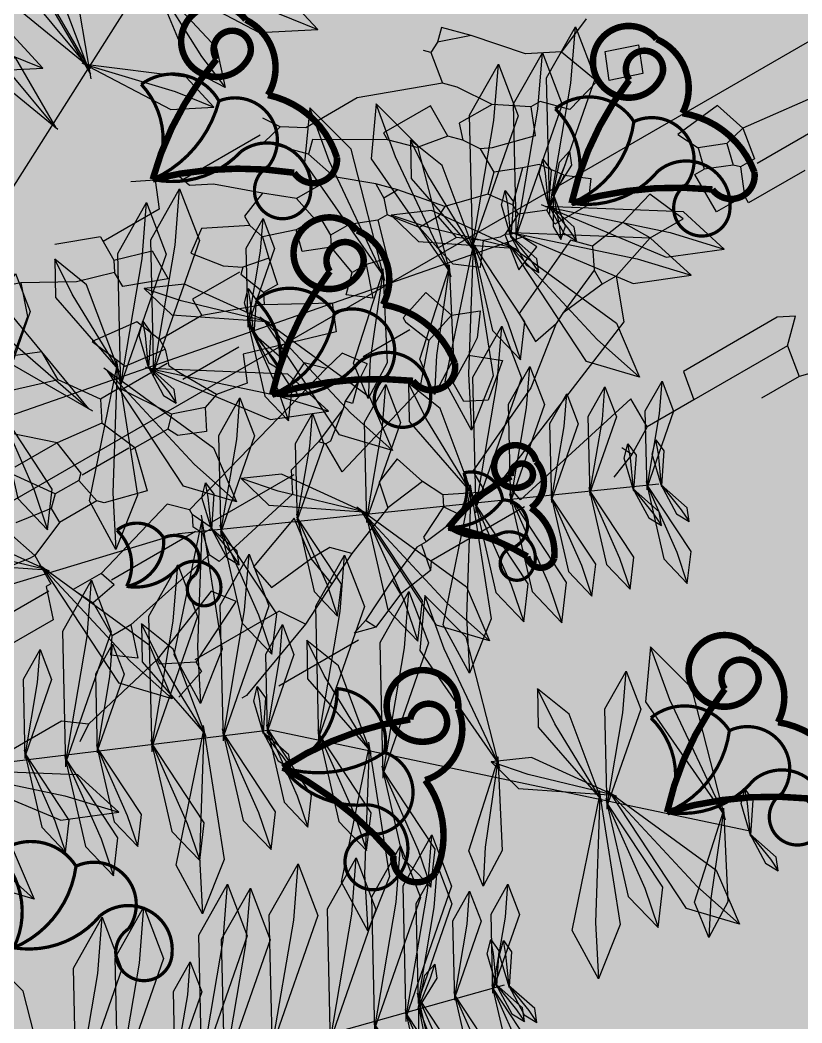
# Model space of a CAD drawing. Header units: metres. Extents: x 97 to 197, y 104 to 205.
# Drawn here: x 142.5192 to 142.5603, y 147.6439 to 147.6967 of the extents above; entities that cross this region are included whole.
import ezdxf

# ---------------------------------------------------------------- set-up
doc = ezdxf.new("R2010")
doc.units = ezdxf.units.M
doc.layers.get('0').update_dxf_attribs({"plot": 0})
for name, color, linetype in [('18-HATCH', 1, 'Continuous'), ('21-FAC_3º', 3, 'Continuous'), ('6-VEGETAÇÃO', 104, 'Continuous')]:
    doc.layers.add(name, color=color, linetype=linetype)

# ---------------------------------------------------------------- blocks, each defined once
blk = doc.blocks.new('arb-alz-72')
at = {"color": 94, "linetype": 'Continuous'}
for points in [[(-0.0406, 1.8191), (-0.0671, 1.5808)], [(0.0124, 1.7926), (-0.0208, 1.7661), (-0.0208, 1.5742)], [(0.0156, 1.6205), (0.0156, 1.5411), (0.0057, 1.5411)], [(-0.0671, 1.5808), (-0.1068, 1.5676), (-0.1001, 1.508), (-0.0737, 1.5212)], [(-0.0671, 1.5808), (-0.0605, 1.5543)], [(-0.0671, 1.5808), (-0.0274, 1.5742)], [(-0.0274, 1.5742), (-0.0274, 1.5543)], [(-0.0605, 1.5543), (-0.0737, 1.5212)], [(-0.0605, 1.5543), (-0.034, 1.5477)], [(-0.034, 1.5477), (-0.0473, 1.5146)], [(-0.0274, 1.5543), (-0.034, 1.5477)], [(-0.0274, 1.5543), (0.0057, 1.5411)], [(0.0057, 1.5411), (0.0057, 1.5014), (-0.0473, 1.5014), (-0.0473, 1.5146)], [(-0.2193, 1.5212), (-0.1862, 1.508), (-0.1995, 1.4683), (-0.2326, 1.4816), (-0.2193, 1.5212)], [(-0.0737, 1.5212), (-0.0473, 1.5146)], [(0.1911, 1.4948), (0.1646, 1.5212), (0.1546, 1.5014), (0.1546, 1.369), (0.1911, 1.3624)], [(0.2837, 1.5146), (0.2374, 1.5146), (0.2308, 1.4882)], [(0.1911, 1.4948), (0.2308, 1.4882)], [(0.1911, 1.4948), (0.1911, 1.3624)], [(0.2308, 1.4882), (0.2308, 1.4352)], [(-0.2789, 1.4816), (-0.259, 1.4352)], [(-0.0075, 1.4153), (-0.0075, 1.4617), (-0.0539, 1.4418), (-0.0406, 1.3955)], [(-0.259, 1.4352), (-0.2061, 1.4551), (-0.1929, 1.4087), (-0.2193, 1.3822), (-0.2193, 1.369)], [(-0.259, 1.4352), (-0.2789, 1.3955), (-0.3318, 1.3492)], [(-0.0075, 1.4153), (-0.0406, 1.3955)], [(-0.0075, 1.4153), (0.0124, 1.3558)], [(-0.1266, 1.3624), (-0.1068, 1.3888), (-0.0803, 1.369), (-0.0803, 1.3227), (-0.1001, 1.3227)], [(-0.0406, 1.3955), (-0.034, 1.3492)], [(-0.2193, 1.369), (-0.2458, 1.3293)], [(-0.2193, 1.369), (-0.1862, 1.3558), (-0.1995, 1.3028), (-0.2061, 1.2896)], [(-0.1266, 1.3624), (-0.1531, 1.3425), (-0.1597, 1.3227)], [(-0.1266, 1.3624), (-0.1001, 1.3227)], [(0.0124, 1.3558), (0.0653, 1.3359), (0.1579, 1.1109)], [(0.0124, 1.3558), (0.0124, 1.3359)], [(0.1911, 1.3624), (0.1911, 1.2962)], [(-0.3318, 1.3492), (-0.3583, 1.3227), (-0.3451, 1.3095)], [(-0.3318, 1.3492), (-0.3451, 1.3095)], [(-0.034, 1.3492), (-0.0539, 1.3293), (-0.0075, 1.23), (0.0322, 1.23), (0.0256, 1.2631)], [(-0.034, 1.3492), (-0.0075, 1.3359)], [(-0.2458, 1.3293), (-0.2855, 1.3028), (-0.2987, 1.2896)], [(-0.2458, 1.3293), (-0.2458, 1.283), (-0.2259, 1.2764)], [(-0.0075, 1.3359), (0.019, 1.2764)], [(-0.0075, 1.3359), (0.0124, 1.3359)], [(0.0124, 1.3359), (0.019, 1.2764)], [(-0.1597, 1.3227), (-0.173, 1.2896)], [(-0.1597, 1.3227), (-0.1266, 1.2896)], [(-0.1001, 1.3227), (-0.1134, 1.2896)], [(-0.3451, 1.3095), (-0.3385, 1.2962)], [(-0.2987, 1.2896), (-0.3351, 1.1903), (-0.3351, 1.1175), (-0.3517, 1.091)], [(-0.3385, 1.2962), (-0.3451, 1.2896)], [(-0.3385, 1.2962), (-0.2987, 1.2896)], [(-0.2061, 1.2896), (-0.2259, 1.2764)], [(-0.2061, 1.2896), (-0.173, 1.2896)], [(-0.173, 1.2896), (-0.1531, 1.2697)], [(-0.1266, 1.2896), (-0.1531, 1.2697)], [(-0.1266, 1.2896), (-0.1134, 1.2896)], [(-0.1134, 1.2896), (-0.1001, 1.2631)], [(-0.1001, 1.2631), (-0.0539, 1.2565), (-0.0671, 1.2896), (-0.0936, 1.2764), (-0.1001, 1.2631)], [(0.1911, 1.2962), (0.1513, 1.2962), (0.1911, 1.1175)], [(0.1911, 1.2962), (0.2109, 1.2631)], [(-0.2259, 1.2764), (-0.2392, 1.2631)], [(-0.1531, 1.2697), (-0.1664, 1.2168)], [(0.019, 1.2764), (0.0256, 1.2631)], [(-0.2392, 1.2631), (-0.2822, 1.2631), (-0.2822, 1.1969), (-0.2722, 1.1969)], [(-0.2392, 1.2631), (-0.2458, 1.2234), (-0.2722, 1.1969)], [(-0.1001, 1.2565), (-0.1068, 1.2366)], [(-0.1001, 1.2631), (-0.1001, 1.2565)], [(0.0256, 1.2631), (0.0785, 1.1969), (0.1315, 1.0844), (0.1579, 1.0844)], [(0.2109, 1.2631), (0.1977, 1.2565)], [(0.2109, 1.2631), (0.2242, 1.23)], [(-0.1068, 1.2366), (-0.1266, 1.2101)], [(-0.1068, 1.2366), (-0.0803, 1.2168), (-0.1001, 1.1903), (-0.1266, 1.1837)], [(-0.1664, 1.2168), (-0.2127, 1.1771)], [(-0.1664, 1.2168), (-0.1597, 1.2035)], [(-0.1266, 1.2101), (-0.1597, 1.2035)], [(-0.1266, 1.2101), (-0.1266, 1.1837)], [(-0.2722, 1.1969), (-0.3186, 1.1175), (-0.3053, 1.1043)], [(-0.1597, 1.2035), (-0.1597, 1.1771)], [(-0.1266, 1.1837), (-0.1597, 1.1771)], [(-0.0473, 1.1572), (-0.034, 1.1903), (-0.0075, 1.1705), (0.0057, 1.1506)], [(0.0057, 1.1506), (0.0322, 1.1837), (0.0653, 1.144), (0.0521, 1.1175), (0.0256, 1.1175)], [(-0.2127, 1.1771), (-0.2326, 1.1572)], [(-0.2127, 1.1771), (-0.2127, 1.1572)], [(-0.1597, 1.1771), (-0.1929, 1.1506)], [(-0.2326, 1.1572), (-0.2656, 1.1175)], [(-0.2326, 1.1572), (-0.2127, 1.1572)], [(-0.2127, 1.1572), (-0.1929, 1.1506)], [(-0.0473, 1.1572), (-0.0869, 1.144), (-0.0737, 1.1043), (-0.0671, 1.1043)], [(-0.0473, 1.1572), (-0.034, 1.1175)], [(-0.1929, 1.1506), (-0.1929, 1.1374)], [(0.0057, 1.1506), (0.0256, 1.1175)], [(-0.1929, 1.1374), (-0.2061, 1.1043)], [(-0.1929, 1.1374), (-0.1465, 1.1241), (-0.1531, 1.0976)], [(-0.2656, 1.1175), (-0.3053, 1.1043)], [(-0.2656, 1.1175), (-0.2656, 1.0645)], [(-0.034, 1.1175), (-0.0671, 1.1043)], [(-0.034, 1.1175), (0.0124, 1.0778)], [(0.0256, 1.1175), (0.0124, 1.0778)], [(0.1911, 1.1175), (0.1579, 1.1109)], [(0.1579, 1.1109), (0.1579, 1.0844)], [(0.2009, 1.1175), (0.2009, 0.9852), (0.2109, 0.9785)], [(-0.3053, 1.1043), (-0.3451, 1.0645)], [(-0.2061, 1.1043), (-0.2326, 1.0778)], [(-0.2061, 1.1043), (-0.2061, 1.0778)], [(-0.1531, 1.0976), (-0.1531, 1.0778)], [(-0.1531, 1.0976), (-0.1134, 1.0844), (-0.1333, 1.0579), (-0.1531, 1.0778)], [(-0.0571, 1.1043), (-0.0571, 1.0381)], [(-0.3517, 1.091), (-0.3716, 1.0778)], [(-0.3517, 1.091), (-0.3451, 1.0645)], [(0.1579, 1.0844), (0.1579, 1.0778)], [(-0.2326, 1.0712), (-0.2656, 1.0645)], [(-0.2326, 1.0778), (-0.2326, 1.0712)], [(-0.2326, 1.0778), (-0.2061, 1.0778)], [(-0.1929, 1.0712), (-0.2061, 1.0381), (-0.2326, 1.0447)], [(-0.2326, 1.0712), (-0.2326, 1.0645)], [(-0.2061, 1.0778), (-0.1929, 1.0712)], [(-0.1531, 1.0778), (-0.1929, 1.0712)], [(0.0124, 1.0778), (0.0521, 0.9454), (0.0124, 0.9454)], [(0.1579, 1.0778), (0.1381, 1.0381)], [(0.1579, 1.0778), (0.1579, 1.0712)], [(0.1579, 1.0712), (0.1712, 1.0447)], [(-0.355, 1.0645), (-0.355, 0.952)], [(-0.2656, 1.0645), (-0.2921, 1.0315)], [(-0.2326, 1.0645), (-0.2326, 1.0447)], [(-0.2326, 1.0447), (-0.2458, 1.005)], [(0.1712, 1.0447), (0.1513, 1.0315)], [(0.1712, 1.0447), (0.1778, 0.9918)], [(-0.173, 0.9653), (-0.1333, 1.0381), (-0.1001, 1.0248), (-0.1333, 0.9123)], [(-0.0473, 1.0381), (-0.0737, 1.0182), (-0.0671, 0.9918)], [(-0.0473, 1.0381), (-0.034, 1.0182)], [(0.1381, 1.0381), (0.1116, 1.0248)], [(0.1381, 1.0381), (0.1513, 1.0315)], [(-0.2921, 1.0315), (-0.3318, 0.9852), (-0.3451, 0.9587), (-0.3649, 0.952)], [(-0.2921, 1.0315), (-0.2789, 0.9984), (-0.2656, 0.9984)], [(0.1116, 1.0248), (0.0719, 1.0116), (0.0852, 0.9785), (0.1182, 0.9719)], [(0.1116, 1.0248), (0.1182, 0.9719)], [(0.1513, 1.0315), (0.1712, 0.9918), (0.1778, 0.9918)], [(-0.034, 1.0182), (-0.0208, 0.9918)], [(-0.034, 1.0182), (-0.0141, 0.9984), (-0.0208, 0.9918)], [(-0.2656, 0.9984), (-0.2921, 0.9454), (-0.2722, 0.9189), (-0.2392, 0.9454), (-0.2259, 0.9653)], [(-0.2458, 1.005), (-0.2656, 0.9984)], [(-0.2458, 1.005), (-0.2193, 0.9984)], [(-0.2193, 0.9984), (-0.2259, 0.9653)], [(-0.2193, 0.9984), (-0.1862, 0.9918), (-0.1862, 0.9719)], [(-0.0671, 0.9918), (-0.0869, 0.9719), (-0.0737, 0.9454), (-0.0539, 0.9454)], [(-0.0671, 0.9918), (-0.0539, 0.9454)], [(-0.0208, 0.9918), (-0.0141, 0.9852)], [(-0.0141, 0.9852), (0.0057, 0.9388)], [(-0.0141, 0.9852), (0.0124, 0.952), (0.0124, 0.9454)], [(0.1778, 0.9918), (0.1778, 0.9852)], [(0.1778, 0.9852), (0.2109, 0.9785)], [(0.1778, 0.9852), (0.1778, 0.9785)], [(-0.1862, 0.9719), (-0.2193, 0.9587)], [(-0.1862, 0.9719), (-0.173, 0.9653)], [(0.1182, 0.9719), (0.1447, 0.9057)], [(0.1778, 0.9785), (0.1977, 0.9322)], [(0.2109, 0.9785), (0.2175, 0.9322)], [(-0.2259, 0.9653), (-0.2193, 0.9587)], [(-0.2226, 0.9587), (-0.2226, 0.8924), (-0.1995, 0.8924)], [(-0.173, 0.9653), (-0.1995, 0.8924)], [(-0.3649, 0.952), (-0.3716, 0.9256)], [(-0.0539, 0.9454), (-0.0009, 0.7601)], [(0.0124, 0.9454), (0.0057, 0.9388)], [(0.0057, 0.9388), (0.019, 0.8924)], [(-0.3716, 0.9256), (-0.3848, 0.8991)], [(-0.3716, 0.9256), (-0.3385, 0.9123), (-0.3385, 0.8329)], [(0.1977, 0.9322), (0.2242, 0.8792)], [(0.1977, 0.9322), (0.2175, 0.9322)], [(0.2175, 0.9322), (0.2374, 0.8858)], [(-0.1432, 0.9123), (-0.1432, 0.8329)], [(-0.1333, 0.9123), (-0.1001, 0.8991), (-0.1068, 0.8594)], [(0.1447, 0.9057), (0.1248, 0.8858), (0.1248, 0.8594)], [(0.1447, 0.9057), (0.1646, 0.866)], [(-0.1995, 0.8924), (-0.1995, 0.8329)], [(0.019, 0.8924), (0.0454, 0.8792), (0.0719, 0.7601), (0.0587, 0.7535)], [(0.0256, 0.8924), (0.0256, 0.7733)], [(0.2374, 0.8858), (0.2242, 0.8792)], [(0.2374, 0.8858), (0.2308, 0.8594)], [(-0.312, 0.8329), (-0.2987, 0.8792), (-0.259, 0.8792), (-0.2789, 0.8263), (-0.2987, 0.8263)], [(0.2242, 0.8792), (0.2308, 0.8594)], [(0.1248, 0.8594), (0.0719, 0.866), (0.0984, 0.7932), (0.1315, 0.7998), (0.1248, 0.8594)], [(0.1646, 0.866), (0.1248, 0.8594)], [(0.1646, 0.866), (0.1911, 0.8131)], [(-0.1068, 0.8594), (-0.1531, 0.8329)], [(-0.1068, 0.8594), (-0.1001, 0.8395)], [(0.2407, 0.8594), (0.2407, 0.7468)], [(-0.1001, 0.8395), (-0.1134, 0.7998)], [(-0.1001, 0.8395), (-0.0737, 0.8263), (-0.0869, 0.7932), (-0.1001, 0.7866)], [(-0.3451, 0.8329), (-0.3649, 0.78)], [(-0.3451, 0.8329), (-0.312, 0.8329)], [(-0.2987, 0.8263), (-0.312, 0.78), (-0.3451, 0.7204)], [(-0.312, 0.8329), (-0.2987, 0.8263)], [(-0.1995, 0.8329), (-0.2326, 0.8197), (-0.2392, 0.7601), (-0.1929, 0.78), (-0.1862, 0.8329)], [(-0.1995, 0.8329), (-0.1929, 0.8329)], [(-0.1929, 0.8329), (-0.1862, 0.8329)], [(-0.1862, 0.8329), (-0.1664, 0.8263)], [(-0.1697, 0.8263), (-0.1697, 0.7601)], [(-0.1531, 0.8329), (-0.1664, 0.8263)], [(0.1911, 0.8131), (0.1613, 0.7932), (0.1613, 0.6741)], [(0.1911, 0.8131), (0.2308, 0.7071), (0.2308, 0.7005)], [(-0.1134, 0.7998), (-0.173, 0.7601)], [(-0.1134, 0.7998), (-0.1001, 0.7866)], [(-0.1001, 0.7866), (-0.1001, 0.7402)], [(0.0322, 0.7733), (0.0057, 0.7601)], [(0.0322, 0.7733), (0.0322, 0.7601)], [(-0.173, 0.7601), (-0.173, 0.7336)], [(-0.0009, 0.7601), (-0.0208, 0.7402), (0.0124, 0.6277)], [(-0.0009, 0.7601), (0.0057, 0.7601)], [(0.0057, 0.7601), (0.019, 0.7535)], [(0.0322, 0.7601), (0.019, 0.7535)], [(0.0256, 0.7535), (0.0256, 0.6344)], [(0.0322, 0.7601), (0.0587, 0.7535)], [(0.0587, 0.7535), (0.0852, 0.6277)], [(0.1646, 0.6741), (0.1248, 0.7535), (0.0984, 0.7336), (0.1381, 0.6344)], [(-0.1001, 0.7402), (-0.1465, 0.7204)], [(-0.1001, 0.7402), (-0.1001, 0.7336)], [(-0.1001, 0.7402), (-0.0473, 0.727), (-0.0605, 0.6741), (-0.0671, 0.6675)], [(-0.173, 0.7336), (-0.2193, 0.7005)], [(-0.173, 0.7336), (-0.1465, 0.7204)], [(-0.1035, 0.7336), (-0.1035, 0.6675)], [(-0.3451, 0.7204), (-0.3716, 0.641), (-0.3583, 0.6211)], [(-0.3451, 0.7204), (-0.3053, 0.7071), (-0.2722, 0.6675)], [(-0.1465, 0.7204), (-0.1531, 0.6608)], [(-0.2193, 0.7005), (-0.259, 0.7005), (-0.2722, 0.6675)], [(-0.2193, 0.7005), (-0.2458, 0.6145)], [(-0.1068, 0.6675), (-0.1531, 0.6608)], [(-0.1068, 0.6675), (-0.1001, 0.6608)], [(-0.0671, 0.6675), (-0.1001, 0.6608)], [(-0.0671, 0.6675), (-0.0671, 0.6145)], [(0.1646, 0.6741), (0.1447, 0.6344), (0.1381, 0.6344)], [(0.1646, 0.6741), (0.1712, 0.6741)], [(0.1712, 0.6741), (0.1778, 0.6741)], [(0.1778, 0.6741), (0.1911, 0.6344)], [(-0.1531, 0.6608), (-0.2061, 0.6012)], [(-0.1531, 0.6608), (-0.1531, 0.6542)], [(-0.1531, 0.6542), (-0.1531, 0.6012)], [(-0.1001, 0.6608), (-0.1001, 0.6277)], [(-0.1001, 0.6277), (-0.1465, 0.5946)], [(-0.1001, 0.6277), (-0.0869, 0.6145)], [(0.0322, 0.6344), (0.0124, 0.6277)], [(0.0124, 0.6277), (0.0124, 0.588), (0.0388, 0.6012)], [(0.0322, 0.6344), (0.0388, 0.6012)], [(0.0852, 0.6277), (0.1248, 0.6145), (0.105, 0.588), (0.0852, 0.6012)], [(0.0852, 0.6277), (0.0852, 0.6012)], [(0.1381, 0.6344), (0.1646, 0.5218)], [(-0.0869, 0.6145), (-0.0936, 0.5681)], [(-0.0869, 0.6145), (-0.0671, 0.6145)], [(-0.0671, 0.6145), (-0.0473, 0.5681)], [(0.0388, 0.6012), (0.0852, 0.6012)], [(-0.0473, 0.5681), (-0.0869, 0.5549)], [(-0.0473, 0.5681), (-0.0075, 0.5681), (-0.0075, 0.5615)], [(-0.0473, 0.5681), (-0.0473, 0.5615)], [(-0.0473, 0.5615), (-0.0539, 0.5152)], [(-0.0075, 0.5615), (0.0322, 0.5483), (0.0322, 0.4623)], [(-0.0009, 0.5615), (-0.0009, 0.4556)], [(0.1646, 0.5218), (0.1447, 0.4954), (0.1447, 0.4027), (0.1315, 0.396)], [(0.1646, 0.5218), (0.1778, 0.502)]]:
    blk.add_lwpolyline(points, dxfattribs=at)
blk = doc.blocks.new('*U106')
at = {"color": 2, "xscale": 0.04295693752754914, "yscale": 0.04295693752754914, "zscale": 0.04295693752754914, "rotation": 270}
blk.add_blockref('arb-alz-72', (-0.120933, 0.001099), dxfattribs=at)
blk = doc.blocks.new('*U107')
at = {"layer": '6-VEGETAÇÃO', "color": 0, "linetype": 'ByBlock', "lineweight": -2, "transparency": 16777216}
blk.add_blockref('*U106', (2.75, 0), dxfattribs=at)
blk = doc.blocks.new('RUELIA ELEV')
h = blk.add_hatch(color=161)
h.paths.add_polyline_path([(0.0121, 2.335, 0.133271), (-0.0209, 2.3245, 0.062871), (0.0337, 2.2451, -0.098502), (0.0612, 2.2172, -0.046302), (0.0874, 2.2957, 0.076565), (0.0804, 2.3302, -0.222628), (0.0927, 2.3749, 0.562713)])
h.paths.add_polyline_path([(0.1133, 2.3459, -0.048544), (0.1123, 2.3526, 0.143835), (0.0927, 2.3749, 0.222628), (0.0804, 2.3302, -0.076565), (0.0874, 2.2957, -0.031551)])
h.paths.add_polyline_path([(0.1339, 2.3773, 0.221385), (0.1549, 2.3901, 0.323693), (0.0927, 2.3749, -0.143835), (0.1123, 2.3526, 0.048544), (0.1133, 2.3459, -0.020944)])
h.paths.add_polyline_path([(0.1653, 2.3844, 0.054431), (0.1549, 2.3901, -0.221385), (0.1339, 2.3773, 0.020944), (0.1133, 2.3459, 1.491887)])
h.paths.add_polyline_path([(-0.0504, 2.2584, -0.222674), (0.0337, 2.2451, -0.062871), (-0.0209, 2.3245, 0.298301)])
h = blk.add_hatch(color=161)
h.paths.add_polyline_path([(0.7269, 2.0594, 0.133271), (0.6939, 2.049, 0.062871), (0.7485, 1.9695, -0.098502), (0.776, 1.9416, -0.046302), (0.8022, 2.0202, 0.076565), (0.7952, 2.0547, -0.222628), (0.8075, 2.0994, 0.562713)])
h.paths.add_polyline_path([(0.8281, 2.0704, -0.048544), (0.8271, 2.0771, 0.143835), (0.8075, 2.0994, 0.222628), (0.7952, 2.0547, -0.076565), (0.8022, 2.0202, -0.031551)])
h.paths.add_polyline_path([(0.8487, 2.1017, 0.221385), (0.8697, 2.1145, 0.323693), (0.8075, 2.0994, -0.143835), (0.8271, 2.0771, 0.048544), (0.8281, 2.0704, -0.020944)])
h.paths.add_polyline_path([(0.8801, 2.1089, 0.054431), (0.8697, 2.1145, -0.221385), (0.8487, 2.1017, 0.020944), (0.8281, 2.0704, 1.491887)])
h.paths.add_polyline_path([(0.6644, 1.9828, -0.222674), (0.7485, 1.9695, -0.062871), (0.6939, 2.049, 0.298301)])
h = blk.add_hatch(color=161)
h.paths.add_polyline_path([(-0.4862, 1.5625, 0.298301), (-0.4734, 1.5214, -0.222674), (-0.4306, 1.5485, -0.062871)])
h.paths.add_polyline_path([(-0.4755, 1.5802, 0.133271), (-0.4862, 1.5625, 0.062871), (-0.4306, 1.5485, -0.098502), (-0.4074, 1.5468, -0.009302), (-0.4119, 1.5556, 0.332787)])
h.paths.add_polyline_path([(-0.4552, 1.6296, 0.562713), (-0.4755, 1.5802, -0.332787), (-0.4119, 1.5556, -0.036984), (-0.4265, 1.5922, 0.076565), (-0.4431, 1.6049, -0.222628)])
h.paths.add_polyline_path([(-0.4377, 1.6274, 0.143835), (-0.4552, 1.6296, 0.222628), (-0.4431, 1.6049, -0.076565), (-0.4265, 1.5922, -0.031551), (-0.4346, 1.6248, -0.048544)])
h.paths.add_polyline_path([(-0.4265, 1.6624, 0.054431), (-0.4334, 1.6608, -0.221385), (-0.4377, 1.6468, 0.020944), (-0.4346, 1.6248, 1.491887)])
h.paths.add_polyline_path([(-0.3012, 1.8926, 0.298301), (-0.334, 1.8281, -0.222674), (-0.2506, 1.8105, -0.062871)])
h.paths.add_polyline_path([(-0.2678, 1.9014, -0.227428), (-0.2246, 1.7813, -0.046302), (-0.1945, 1.8585, 0.076565), (-0.1997, 1.8933, -0.222628), (-0.1853, 1.9373, 0.562713)])
h.paths.add_polyline_path([(-0.1853, 1.9373, 0.222628), (-0.1997, 1.8933, -0.076565), (-0.1945, 1.8585, -0.031551), (-0.1662, 1.9073, -0.048544), (-0.1668, 1.914, 0.143835)])
h.paths.add_polyline_path([(-0.1056, 1.9372, 0.064171), (-0.1123, 1.9431, 0.054431), (-0.1224, 1.9493, -0.221385), (-0.144, 1.9376, 0.020944), (-0.1662, 1.9073, 0.442489), (-0.1218, 1.8807), (-0.1015, 1.9316, 0.049782)])
h.paths.add_polyline_path([(-0.6215, 1.9728, 0.298301), (-0.6278, 1.9302, -0.222674), (-0.5775, 1.936, -0.062871)])
h.paths.add_polyline_path([(-0.6042, 1.984, 0.133271), (-0.6215, 1.9728, 0.062871), (-0.5775, 1.936, -0.098502), (-0.5573, 1.9244, 0.249247)])
h.paths.add_polyline_path([(-0.5644, 2.0198, 0.562713), (-0.6042, 1.984, -0.249247), (-0.5573, 1.9244, -0.046302), (-0.5548, 1.9736, 0.076565), (-0.5643, 1.9922, -0.222628)])
h.paths.add_polyline_path([(-0.5644, 2.0198, 0.222628), (-0.5643, 1.9922, -0.076565), (-0.5548, 1.9736, -0.031551), (-0.548, 2.0065, -0.048544), (-0.5497, 2.0101, 0.143835)])
h.paths.add_polyline_path([(-0.5244, 2.0368, 0.054431), (-0.5312, 2.0384, -0.221385), (-0.5412, 2.0277, 0.020944), (-0.548, 2.0065, 1.491887)])
h.paths.add_polyline_path([(-0.2678, 1.9014, 0.133271), (-0.3012, 1.8926, 0.062871), (-0.2506, 1.8105, -0.098502), (-0.2246, 1.7813, 0.227428)])
h.paths.add_polyline_path([(-0.1015, 1.9316), (-0.1218, 1.8807, 0.482899)])
h = blk.add_hatch(color=165)
h.paths.add_polyline_path([(-0.4334, 1.6608, 0.323693), (-0.4552, 1.6296, -0.143835), (-0.4377, 1.6274, 0.048544), (-0.4346, 1.6248, -0.020944), (-0.4377, 1.6468, 0.221385)])
h.paths.add_polyline_path([(-0.5644, 2.0198, -0.143835), (-0.5497, 2.0101, 0.048544), (-0.548, 2.0065, -0.020944), (-0.5412, 2.0277, 0.221385), (-0.5312, 2.0384, 0.323693)])
h.paths.add_polyline_path([(-0.1853, 1.9373, -0.143835), (-0.1668, 1.914, 0.048544), (-0.1662, 1.9073, -0.020944), (-0.144, 1.9376, 0.221385), (-0.1224, 1.9493, 0.323693)])
h = blk.add_hatch(color=161)
h.paths.add_polyline_path([(0.1483, 1.5642, 0.298301), (0.1308, 1.5249, -0.222674), (0.1808, 1.517, -0.062871)])
h.paths.add_polyline_path([(0.1679, 1.5704, 0.133271), (0.1483, 1.5642, 0.062871), (0.1808, 1.517, -0.098502), (0.1972, 1.5004, -0.009302), (0.1996, 1.51, 0.332787)])
h.paths.add_polyline_path([(0.2159, 1.5942, 0.562713), (0.1679, 1.5704, -0.332787), (0.1996, 1.51, -0.036984), (0.2127, 1.5471, 0.076565), (0.2086, 1.5676, -0.222628)])
h.paths.add_polyline_path([(0.2275, 1.5809, 0.143835), (0.2159, 1.5942, 0.222628), (0.2086, 1.5676, -0.076565), (0.2127, 1.5471, -0.031551), (0.2281, 1.577, -0.048544)])
h.paths.add_polyline_path([(0.259, 1.5999, 0.054431), (0.2528, 1.6032, -0.221385), (0.2403, 1.5956, 0.020944), (0.2281, 1.577, 1.491887)])
h.paths.add_polyline_path([(0.5051, 1.6902, 0.298301), (0.4379, 1.6633, -0.222674), (0.4889, 1.5952, -0.062871)])
h.paths.add_polyline_path([(0.536, 1.6748, -0.227428), (0.4892, 1.556, -0.046302), (0.5627, 1.5942, 0.076565), (0.5818, 1.6238, -0.222628), (0.6217, 1.6473, 0.562713)])
h.paths.add_polyline_path([(0.6217, 1.6473, 0.222628), (0.5818, 1.6238, -0.076565), (0.5627, 1.5942, -0.031551), (0.6162, 1.6121, -0.048544), (0.6202, 1.6176, 0.143835)])
h.paths.add_polyline_path([(0.6815, 1.5946, 0.064171), (0.6804, 1.6035, 0.054431), (0.6768, 1.6148, -0.221385), (0.6529, 1.6203, 0.020944), (0.6162, 1.6121, 0.442489), (0.632, 1.5628), (0.6808, 1.5877, 0.049782)])
h.paths.add_polyline_path([(0.3173, 1.9617, 0.298301), (0.2845, 1.9339, -0.222674), (0.3261, 1.9051, -0.062871)])
h.paths.add_polyline_path([(0.3377, 1.9588, 0.133271), (0.3173, 1.9617, 0.062871), (0.3261, 1.9051, -0.098502), (0.3337, 1.8831, 0.249247)])
h.paths.add_polyline_path([(0.3912, 1.9595, 0.562713), (0.3377, 1.9588, -0.249247), (0.3337, 1.8831, -0.046302), (0.3679, 1.9184, 0.076565), (0.3731, 1.9387, -0.222628)])
h.paths.add_polyline_path([(0.3912, 1.9595, 0.222628), (0.3731, 1.9387, -0.076565), (0.3679, 1.9184, -0.031551), (0.3947, 1.9386, -0.048544), (0.3959, 1.9425, 0.143835)])
h.paths.add_polyline_path([(0.4325, 1.9458, 0.054431), (0.4284, 1.9515, -0.221385), (0.4139, 1.9501, 0.020944), (0.3947, 1.9386, 1.491887)])
h.paths.add_polyline_path([(0.536, 1.6748, 0.133271), (0.5051, 1.6902, 0.062871), (0.4889, 1.5952, -0.098502), (0.4892, 1.556, 0.227428)])
h.paths.add_polyline_path([(0.6808, 1.5877), (0.632, 1.5628, 0.482899)])
h = blk.add_hatch(color=165)
h.paths.add_polyline_path([(0.2528, 1.6032, 0.323693), (0.2159, 1.5942, -0.143835), (0.2275, 1.5809, 0.048544), (0.2281, 1.577, -0.020944), (0.2403, 1.5956, 0.221385)])
h.paths.add_polyline_path([(0.3912, 1.9595, -0.143835), (0.3959, 1.9425, 0.048544), (0.3947, 1.9386, -0.020944), (0.4139, 1.9501, 0.221385), (0.4284, 1.9515, 0.323693)])
h.paths.add_polyline_path([(0.6217, 1.6473, -0.143835), (0.6202, 1.6176, 0.048544), (0.6162, 1.6121, -0.020944), (0.6529, 1.6203, 0.221385), (0.6768, 1.6148, 0.323693)])
h = blk.add_hatch(color=161)
h.paths.add_polyline_path([(0.032, 1.8939, 0.133271), (-0.001, 1.8834, 0.062871), (0.0537, 1.804, -0.098502), (0.0812, 1.7761, -0.046302), (0.1073, 1.8547, 0.076565), (0.1004, 1.8892, -0.222628), (0.1126, 1.9339, 0.562713)])
h.paths.add_polyline_path([(0.1332, 1.9049, -0.048544), (0.1322, 1.9116, 0.143835), (0.1126, 1.9339, 0.222628), (0.1004, 1.8892, -0.076565), (0.1073, 1.8547, -0.031551)])
h.paths.add_polyline_path([(0.1538, 1.9362, 0.221385), (0.1748, 1.949, 0.323693), (0.1126, 1.9339, -0.143835), (0.1322, 1.9116, 0.048544), (0.1332, 1.9049, -0.020944)])
h.paths.add_polyline_path([(0.1852, 1.9434, 0.054431), (0.1748, 1.949, -0.221385), (0.1538, 1.9362, 0.020944), (0.1332, 1.9049, 1.491887)])
h.paths.add_polyline_path([(-0.0305, 1.8173, -0.222674), (0.0537, 1.804, -0.062871), (-0.001, 1.8834, 0.298301)])
h = blk.add_hatch(color=161)
h.paths.add_polyline_path([(0.4669, 1.2721, 0.133271), (0.4339, 1.2616, 0.062871), (0.4885, 1.1822, -0.098502), (0.516, 1.1543, -0.046302), (0.5422, 1.2328, 0.076565), (0.5352, 1.2673, -0.222628), (0.5475, 1.312, 0.562713)])
h.paths.add_polyline_path([(0.5681, 1.283, -0.048544), (0.567, 1.2897, 0.143835), (0.5475, 1.312, 0.222628), (0.5352, 1.2673, -0.076565), (0.5422, 1.2328, -0.031551)])
h.paths.add_polyline_path([(0.5887, 1.3144, 0.221385), (0.6097, 1.3272, 0.323693), (0.5475, 1.312, -0.143835), (0.567, 1.2897, 0.048544), (0.5681, 1.283, -0.020944)])
h.paths.add_polyline_path([(0.6201, 1.3215, 0.054431), (0.6097, 1.3272, -0.221385), (0.5887, 1.3144, 0.020944), (0.5681, 1.283, 1.491887)])
h.paths.add_polyline_path([(0.4044, 1.1955, -0.222674), (0.4885, 1.1822, -0.062871), (0.4339, 1.2616, 0.298301)])
at = {"color": 173, "const_width": 0.00809}
for points in [[(0.0612, 2.2172, -0.099073), (0.1339, 2.3773, 0.782116), (0.1413, 2.4333, 0.26941), (0.0332, 2.3925, -0.191901), (0.0332, 2.3925, 0.43887), (-0.0626, 2.4107, 3.632082), (-0.0201, 2.394, 1.641178), (-0.0354, 2.3559, 0.111161)], [(0.776, 1.9416, -0.099073), (0.8487, 2.1017, 0.782116), (0.8561, 2.1577, 0.26941), (0.748, 2.1169, -0.191901), (0.748, 2.1169, 0.43887), (0.6522, 2.1351, 3.632082), (0.6947, 2.1185, 1.641178), (0.6794, 2.0804, 0.111161)], [(0.3337, 1.8831, -0.099073), (0.4139, 1.9501, 0.782116), (0.4323, 1.9782, 0.26941), (0.3639, 1.9842, -0.191901), (0.3639, 1.9842, 0.43887), (0.3172, 2.0187, 3.632082), (0.3357, 1.9988, 1.641178), (0.3177, 1.9823, 0.111161)], [(-0.2246, 1.7813, -0.099073), (-0.144, 1.9376, 0.782116), (-0.1338, 1.9932, 0.26941), (-0.2438, 1.9578, -0.191901), (-0.2438, 1.9578, 0.43887), (-0.3386, 1.9807, 3.632082), (-0.297, 1.962, 1.641178), (-0.3141, 1.9247, 0.111161)], [(0.0812, 1.7761, -0.099073), (0.1538, 1.9362, 0.782116), (0.1612, 1.9922, 0.26941), (0.0532, 1.9514, -0.191901), (0.0532, 1.9514, 0.43887), (-0.0427, 1.9696, 3.632082), (-0.0002, 1.953, 1.641178), (-0.0155, 1.9149, 0.111161)], [(0.4892, 1.556, -0.099073), (0.6529, 1.6203, 0.782116), (0.6972, 1.6553, 0.26941), (0.5913, 1.7013, -0.191901), (0.5913, 1.7013, 0.43887), (0.5351, 1.7811, 3.632082), (0.554, 1.7396, 1.641178), (0.5166, 1.7229, 0.111161)]]:
    blk.add_lwpolyline(points, format="xyb", close=True, dxfattribs=at)
at = {"color": 193, "const_width": 0.00404}
for points in [[(0.0612, 2.2172, 0.265527), (0.0804, 2.3302, -0.664471), (0.1653, 2.3844, -1.660702), (0.1123, 2.3526, 0.76877), (0.0121, 2.335, 0.44944), (-0.0504, 2.2584, -0.328379)], [(0.776, 1.9416, 0.265527), (0.7952, 2.0547, -0.664471), (0.8801, 2.1089, -1.660702), (0.8271, 2.0771, 0.76877), (0.7269, 2.0594, 0.44944), (0.6644, 1.9828, -0.328379)], [(0.3337, 1.8831, 0.265527), (0.3731, 1.9387, -0.664471), (0.4325, 1.9458, -1.660702), (0.3959, 1.9425, 0.76877), (0.3377, 1.9588, 0.44944), (0.2845, 1.9339, -0.328379)], [(-0.2246, 1.7813, 0.265527), (-0.1997, 1.8933, -0.664471), (-0.1123, 1.9431, -1.660702), (-0.1668, 1.914, 0.76877), (-0.2678, 1.9014, 0.44944), (-0.334, 1.8281, -0.328379)], [(0.0812, 1.7761, 0.265527), (0.1004, 1.8892, -0.664471), (0.1852, 1.9434, -1.660702), (0.1322, 1.9116, 0.76877), (0.032, 1.8939, 0.44944), (-0.0305, 1.8173, -0.328379)], [(0.4892, 1.556, 0.265527), (0.5818, 1.6238, -0.664471), (0.6804, 1.6035, -1.660702), (0.6202, 1.6176, 0.76877), (0.536, 1.6748, 0.44944), (0.4379, 1.6633, -0.328379)], [(0.1972, 1.5004, 0.265527), (0.2086, 1.5676, -0.664471), (0.259, 1.5999, -1.660702), (0.2275, 1.5809, 0.76877), (0.1679, 1.5704, 0.44944), (0.1308, 1.5249, -0.328379)], [(0.516, 1.1543, 0.265527), (0.5352, 1.2673, -0.664471), (0.6201, 1.3215, -1.660702), (0.567, 1.2897, 0.76877), (0.4669, 1.2721, 0.44944), (0.4044, 1.1955, -0.328379)]]:
    blk.add_lwpolyline(points, format="xyb", close=True, dxfattribs=at)
at = {"color": 76}
for points in [[(0.0438, 2.1836), (0.1781, 2.2856), (0.2055, 2.353), (0.1401, 2.3322), (0.0484, 2.1871), (0.1541, 2.3051), (0.2055, 2.353)], [(0.0586, 2.1874), (-0.0893, 2.2683), (-0.1264, 2.331), (-0.0586, 2.3201), (0.0535, 2.1902)], [(0.0535, 2.1902), (-0.0685, 2.2912), (-0.1264, 2.331)], [(0.0515, 2.1317), (0.1859, 2.2337), (0.2132, 2.3012), (0.1478, 2.2804), (0.0562, 2.1352), (0.1619, 2.2533), (0.2132, 2.3012)], [(0.0664, 2.1355), (-0.0816, 2.2165), (-0.1186, 2.2792), (-0.0509, 2.2683), (0.0612, 2.1383)], [(0.0612, 2.1383), (-0.0608, 2.2394), (-0.1186, 2.2792)], [(0.0416, 2.2015), (0.0096, 2.2297), (0.004, 2.2472), (0.0201, 2.2408), (0.0405, 2.2025)], [(0.0405, 2.2025), (0.016, 2.2342), (0.004, 2.2472)], [(0.0512, 2.0813), (-0.0968, 2.1623), (-0.1338, 2.2249), (-0.0661, 2.214), (0.0461, 2.0841)], [(0.0461, 2.0841), (-0.076, 2.1851), (-0.1338, 2.2249)], [(0.0505, 2.1909), (0.009, 2.2009), (-0.0042, 2.2137), (0.013, 2.2156), (0.049, 2.1913)], [(0.049, 2.1913), (0.0125, 2.2079), (-0.0042, 2.2137)], [(0.038, 2.2041), (0.075, 2.1829), (0.0935, 2.1832), (0.0821, 2.1964), (0.0393, 2.2033), (0.0772, 2.1904), (0.0935, 2.1832)], [(0.0461, 2.1915), (0.0887, 2.1901), (0.1048, 2.199), (0.0887, 2.2053), (0.0475, 2.1915), (0.0871, 2.1978), (0.1048, 2.199)], [(0.4166, 2.1204), (0.3304, 2.1676), (0.3088, 2.2041), (0.3483, 2.1978), (0.4137, 2.122)], [(0.4137, 2.122), (0.3425, 2.1809), (0.3088, 2.2041)], [(0.0641, 2.1225), (0.2183, 2.1908), (0.2906, 2.1821), (0.2408, 2.1349), (0.0694, 2.1248)], [(0.0694, 2.1248), (0.2238, 2.1603), (0.2906, 2.1821)], [(0.4227, 2.138), (0.3812, 2.148), (0.368, 2.1608), (0.3853, 2.1627), (0.4213, 2.1384)], [(0.4213, 2.1384), (0.3848, 2.155), (0.368, 2.1608)], [(-0.0022, -0.0067), (-0.1071, 0.6574), (-0.0605, 1.4729), (0.0678, 2.1486), (0.0678, 2.1486)], [(0.061, 2.1309), (0.0195, 2.1409), (0.0064, 2.1538), (0.0236, 2.1556), (0.0596, 2.1313)], [(0.0596, 2.1313), (0.0231, 2.1479), (0.0064, 2.1538)], [(0.0566, 2.1315), (0.0993, 2.1301), (0.1154, 2.139), (0.0993, 2.1453), (0.0581, 2.1315), (0.0977, 2.1378), (0.1154, 2.139)], [(0.4183, 2.1386), (0.4609, 2.1372), (0.4771, 2.1461), (0.4609, 2.1524), (0.4198, 2.1386), (0.4593, 2.1449), (0.4771, 2.1461)], [(-0.0022, 0.005), (0.0445, 1.0418), (0.1727, 1.5894), (0.4176, 2.1369)], [(0.3874, 2.0554), (0.3011, 2.1026), (0.2795, 2.1391), (0.319, 2.1328), (0.3844, 2.057)], [(0.3844, 2.057), (0.3133, 2.1159), (0.2795, 2.1391)], [(0.0771, 2.1296), (-0.0178, 2.0619), (-0.0381, 2.0158), (0.0075, 2.0288), (0.0738, 2.1272), (-0.0017, 2.0479), (-0.0381, 2.0158)], [(0.4097, 2.1055), (0.3682, 2.1155), (0.355, 2.1284), (0.3723, 2.1302), (0.4083, 2.1059)], [(0.4083, 2.1059), (0.3718, 2.1225), (0.355, 2.1284)], [(0.4053, 2.1061), (0.4479, 2.1047), (0.4641, 2.1136), (0.4479, 2.1199), (0.4068, 2.1061), (0.4463, 2.1124), (0.4641, 2.1136)], [(0.4072, 2.1244), (0.5012, 2.0955), (0.5424, 2.1055), (0.5103, 2.1294), (0.4105, 2.1234), (0.5023, 2.1135), (0.5424, 2.1055)], [(-0.0029, 0.0049), (-0.1141, 1.0369), (-0.2763, 1.5753), (-0.5548, 2.1066)], [(0.0553, 2.0823), (-0.0597, 2.1015), (-0.1066, 2.0833), (-0.0651, 2.0602), (0.0513, 2.0829), (-0.0582, 2.0801), (-0.1066, 2.0833)], [(0.0655, 2.0419), (-0.0969, 2.0876), (-0.1672, 2.0687), (-0.1112, 2.0291), (0.0599, 2.0435)], [(0.0376, 2.0873), (0.1491, 2.0531), (0.198, 2.065), (0.1599, 2.0933), (0.0415, 2.0861), (0.1504, 2.0744), (0.198, 2.065)], [(0.0411, 2.0865), (0.1984, 2.0257), (0.2434, 1.9685), (0.1748, 1.9703), (0.0465, 2.0844)], [(0.0465, 2.0844), (0.1808, 2.0003), (0.2434, 1.9685)], [(0.3711, 2.0099), (0.2849, 2.0571), (0.2633, 2.0936), (0.3028, 2.0873), (0.3681, 2.0115)], [(0.3681, 2.0115), (0.297, 2.0704), (0.2633, 2.0936)], [(0.3475, 1.9649), (0.2382, 2.0247), (0.2109, 2.071), (0.2609, 2.063), (0.3437, 1.967)], [(0.3437, 1.967), (0.2536, 2.0416), (0.2109, 2.071)], [(0.0599, 2.0435), (-0.098, 2.0566), (-0.1672, 2.0687)], [(0.3352, 1.9221), (0.1872, 2.003), (0.1502, 2.0657), (0.2179, 2.0548), (0.33, 1.9249)], [(0.33, 1.9249), (0.208, 2.0259), (0.1502, 2.0657)], [(0.3779, 2.0594), (0.4719, 2.0305), (0.5131, 2.0405), (0.4811, 2.0644), (0.3812, 2.0584), (0.473, 2.0485), (0.5131, 2.0405)], [(-0.4592, 1.8973), (-0.3165, 1.9873), (-0.2835, 2.0521), (-0.3504, 2.0371), (-0.4542, 1.9004)], [(-0.4542, 1.9004), (-0.3388, 2.0088), (-0.2835, 2.0521)], [(0.0516, 2.0471), (0.1552, 1.9936), (0.1818, 1.9509), (0.1348, 1.9573), (0.0552, 2.0452), (0.1412, 1.9774), (0.1818, 1.9509)], [(0.8204, 1.9997), (0.658, 2.0454), (0.5877, 2.0265), (0.6437, 1.9869), (0.8148, 2.0013)], [(0.854, 2.0167), (0.8125, 2.0267), (0.7993, 2.0396), (0.8165, 2.0414), (0.8525, 2.0171)], [(0.8525, 2.0171), (0.816, 2.0337), (0.7993, 2.0396)], [(-0.0172, -0.008), (0.0794, 0.7156), (0.4409, 1.5661), (0.8489, 2.0204)], [(0.8148, 2.0013), (0.6569, 2.0144), (0.5877, 2.0265)], [(0.8496, 2.0173), (0.8922, 2.0159), (0.9083, 2.0248), (0.8922, 2.0312), (0.851, 2.0173), (0.8906, 2.0236), (0.9083, 2.0248)], [(0.0285, 1.9681), (-0.1339, 2.0137), (-0.2041, 1.9948), (-0.1481, 1.9552), (0.0229, 1.9696)], [(0.3617, 2.0139), (0.4557, 1.985), (0.4969, 1.995), (0.4648, 2.0189), (0.3649, 2.0129), (0.4567, 2.003), (0.4969, 1.995)], [(0.0229, 1.9696), (-0.135, 1.9828), (-0.2041, 1.9948)], [(0.8065, 2.0049), (0.9101, 1.9514), (0.9367, 1.9087), (0.8897, 1.9151), (0.8101, 2.003), (0.8961, 1.9352), (0.9367, 1.9087)], [(0.7354, 1.8791), (0.6261, 1.9389), (0.5987, 1.9852), (0.6488, 1.9772), (0.7316, 1.8812)], [(0.7316, 1.8812), (0.6415, 1.9558), (0.5987, 1.9852)], [(0.0146, 1.9732), (0.1183, 1.9197), (0.1449, 1.877), (0.0979, 1.8834), (0.0182, 1.9714), (0.1042, 1.9036), (0.1449, 1.877)], [(0.3356, 1.97), (0.4547, 1.9334), (0.5069, 1.9461), (0.4662, 1.9763), (0.3397, 1.9687), (0.456, 1.9562), (0.5069, 1.9461)], [(0.7149, 1.8902), (0.8691, 1.9585), (0.9414, 1.9498), (0.8916, 1.9026), (0.7202, 1.8926)], [(0.3156, 1.929), (0.2006, 1.9482), (0.1537, 1.93), (0.1952, 1.9069), (0.3116, 1.9297), (0.2021, 1.9269), (0.1537, 1.93)], [(0.7202, 1.8926), (0.8746, 1.928), (0.9414, 1.9498)], [(0.3014, 1.9332), (0.4588, 1.8725), (0.5037, 1.8152), (0.4351, 1.8171), (0.3068, 1.9311)], [(0.3216, 1.9281), (0.4331, 1.8938), (0.482, 1.9057), (0.4439, 1.9341), (0.3255, 1.9269), (0.4344, 1.9152), (0.482, 1.9057)], [(-0.4401, 1.9054), (-0.3265, 1.9318), (-0.2785, 1.9165), (-0.3185, 1.8909), (-0.4362, 1.9063), (-0.3267, 1.9103), (-0.2785, 1.9165)], [(0.3068, 1.9311), (0.4411, 1.847), (0.5037, 1.8152)], [(0.2776, 1.7987), (0.1683, 1.8584), (0.1409, 1.9047), (0.191, 1.8967), (0.2738, 1.8007)], [(0.2738, 1.8007), (0.1837, 1.8753), (0.1409, 1.9047)], [(0.7247, 1.8779), (0.6097, 1.8971), (0.5628, 1.8789), (0.6042, 1.8558), (0.7207, 1.8786), (0.6112, 1.8758), (0.5628, 1.8789)], [(0.7279, 1.8973), (0.6329, 1.8296), (0.6127, 1.7836), (0.6583, 1.7966), (0.7246, 1.895), (0.6491, 1.8156), (0.6127, 1.7836)], [(-0.394, 1.7777), (-0.2886, 1.8442), (-0.2642, 1.8921), (-0.3137, 1.8809), (-0.3903, 1.78)], [(-0.3903, 1.78), (-0.3051, 1.8601), (-0.2642, 1.8921)], [(0.7105, 1.8821), (0.8678, 1.8214), (0.9128, 1.7641), (0.8442, 1.766), (0.7159, 1.88)], [(0.7234, 1.8842), (0.8425, 1.8476), (0.8947, 1.8603), (0.8541, 1.8906), (0.7275, 1.8829), (0.8439, 1.8704), (0.8947, 1.8603)], [(-0.0062, 1.7921), (-0.0924, 1.8393), (-0.114, 1.8758), (-0.0745, 1.8695), (-0.0092, 1.7938)], [(-0.0092, 1.7938), (-0.0803, 1.8527), (-0.114, 1.8758)], [(-0.0103, 1.8113), (0.1439, 1.8795), (0.2162, 1.8709), (0.1664, 1.8237), (-0.005, 1.8136)], [(-0.005, 1.8136), (0.1494, 1.8491), (0.2162, 1.8709)], [(0.7159, 1.88), (0.8502, 1.7959), (0.9128, 1.7641)], [(0.2547, 1.7973), (0.4089, 1.8656), (0.4812, 1.8569), (0.4313, 1.8097), (0.26, 1.7997)], [(0.26, 1.7997), (0.4144, 1.8351), (0.4812, 1.8569)], [(-0.371, 1.7778), (-0.5292, 1.8363), (-0.6008, 1.8231), (-0.5481, 1.7791), (-0.3765, 1.7798)], [(0.6251, 1.7887), (0.4627, 1.8344), (0.3924, 1.8155), (0.4484, 1.7759), (0.6194, 1.7903)], [(-0.3765, 1.7798), (-0.5328, 1.8056), (-0.6008, 1.8231)], [(-0.0275, 1.657), (0.1068, 1.759), (0.1342, 1.8265), (0.0688, 1.8057), (-0.0228, 1.6605), (0.0828, 1.7786), (0.1342, 1.8265)], [(0.0027, 1.8184), (-0.0922, 1.7506), (-0.1125, 1.7046), (-0.0669, 1.7176), (-0.0006, 1.816), (-0.076, 1.7366), (-0.1125, 1.7046)], [(0.0067, 1.7934), (-0.0348, 1.8034), (-0.048, 1.8162), (-0.0308, 1.818), (0.0052, 1.7937)], [(0.0052, 1.7937), (-0.0313, 1.8103), (-0.048, 1.8162)], [(0.0023, 1.794), (0.0449, 1.7926), (0.061, 1.8014), (0.0449, 1.8078), (0.0037, 1.7939), (0.0433, 1.8002), (0.061, 1.8014)], [(0.2345, 1.7239), (0.1483, 1.7711), (0.1267, 1.8076), (0.1662, 1.8013), (0.2315, 1.7255)], [(0.2315, 1.7255), (0.1604, 1.7844), (0.1267, 1.8076)], [(0.2656, 1.8037), (0.3847, 1.7671), (0.4369, 1.7798), (0.3963, 1.8101), (0.2698, 1.8024), (0.3861, 1.7899), (0.4369, 1.7798)], [(0.6194, 1.7903), (0.4616, 1.8034), (0.3924, 1.8155)], [(-0.0127, 1.6608), (-0.1606, 1.7418), (-0.1977, 1.8044), (-0.1299, 1.7936), (-0.0178, 1.6636)], [(-0.0178, 1.6636), (-0.1398, 1.7647), (-0.1977, 1.8044)], [(-0.0156, 1.7961), (0.0784, 1.7673), (0.1196, 1.7773), (0.0875, 1.8011), (-0.0124, 1.7951), (0.0795, 1.7853), (0.1196, 1.7773)], [(0.2677, 1.8044), (0.1727, 1.7367), (0.1525, 1.6907), (0.1981, 1.7037), (0.2644, 1.8021), (0.1889, 1.7227), (0.1525, 1.6907)], [(0.563, 1.6573), (0.415, 1.7383), (0.3779, 1.8009), (0.4457, 1.7901), (0.5578, 1.6601)], [(0.5578, 1.6601), (0.4358, 1.7611), (0.3779, 1.8009)], [(-0.3824, 1.7835), (-0.4989, 1.7395), (-0.5519, 1.7489), (-0.5132, 1.7817), (-0.3864, 1.7819), (-0.5017, 1.7622), (-0.5519, 1.7489)], [(0.6112, 1.7939), (0.7148, 1.7404), (0.7414, 1.6977), (0.6944, 1.7041), (0.6147, 1.792), (0.7007, 1.7242), (0.7414, 1.6977)], [(-0.0185, 1.6168), (-0.1665, 1.6978), (-0.2036, 1.7604), (-0.1358, 1.7495), (-0.0237, 1.6196)], [(-0.0237, 1.6196), (-0.1457, 1.7206), (-0.2036, 1.7604)], [(0.4839, 1.6108), (0.3359, 1.6918), (0.2989, 1.7545), (0.3667, 1.7436), (0.4788, 1.6136)], [(0.4788, 1.6136), (0.3568, 1.7147), (0.2989, 1.7545)], [(0.2013, 1.6335), (0.092, 1.6933), (0.0647, 1.7395), (0.1147, 1.7315), (0.1975, 1.6355)], [(0.1975, 1.6355), (0.1074, 1.7102), (0.0647, 1.7395)], [(0.2251, 1.7279), (0.3191, 1.699), (0.3603, 1.709), (0.3282, 1.7329), (0.2283, 1.7269), (0.3201, 1.717), (0.3603, 1.709)], [(-0.5882, 1.5774), (-0.4456, 1.6674), (-0.4125, 1.7323), (-0.4795, 1.7172), (-0.5833, 1.5805)], [(-0.5833, 1.5805), (-0.4678, 1.6889), (-0.4125, 1.7323)], [(0.8625, 1.6419), (0.7763, 1.6891), (0.7547, 1.7256), (0.7942, 1.7193), (0.8595, 1.6436)], [(0.8595, 1.6436), (0.7884, 1.7025), (0.7547, 1.7256)], [(-0.3372, 1.7103), (-0.4292, 1.6756), (-0.4709, 1.6831), (-0.4404, 1.7089), (-0.3404, 1.7091), (-0.4314, 1.6935), (-0.4709, 1.6831)], [(-0.0234, 1.6596), (-0.0649, 1.6696), (-0.0781, 1.6825), (-0.0608, 1.6843), (-0.0248, 1.66)], [(0.8669, 1.6629), (0.8254, 1.6729), (0.8122, 1.6858), (0.8295, 1.6876), (0.8655, 1.6633)], [(0.8655, 1.6633), (0.829, 1.6799), (0.8122, 1.6858)], [(-0.0248, 1.66), (-0.0613, 1.6766), (-0.0781, 1.6825)], [(-0.0521, 1.6115), (0.1021, 1.6798), (0.1744, 1.6711), (0.1245, 1.6239), (-0.0468, 1.6139)], [(-0.0468, 1.6139), (0.1076, 1.6493), (0.1744, 1.6711)], [(-0.0278, 1.6602), (0.0149, 1.6588), (0.031, 1.6677), (0.0148, 1.674), (-0.0263, 1.6602), (0.0133, 1.6665), (0.031, 1.6677)], [(0.5295, 1.6596), (0.4144, 1.6788), (0.3675, 1.6606), (0.409, 1.6375), (0.5255, 1.6603), (0.416, 1.6575), (0.3675, 1.6606)], [(0.8391, 1.5309), (0.6911, 1.6119), (0.6541, 1.6746), (0.7219, 1.6637), (0.834, 1.5338)], [(0.834, 1.5338), (0.712, 1.6348), (0.6541, 1.6746)], [(0.8463, 1.5964), (0.76, 1.6436), (0.7384, 1.6801), (0.7779, 1.6738), (0.8433, 1.5981)], [(0.8433, 1.5981), (0.7722, 1.657), (0.7384, 1.6801)], [(0.8582, 1.65), (0.8167, 1.6599), (0.8036, 1.6728), (0.8208, 1.6746), (0.8568, 1.6503)], [(0.8568, 1.6503), (0.8203, 1.6669), (0.8036, 1.6728)], [(0.8625, 1.6635), (0.9052, 1.6621), (0.9213, 1.671), (0.9051, 1.6774), (0.864, 1.6635), (0.9036, 1.6698), (0.9213, 1.671)], [(0.0095, 0.005), (0.4176, 0.5409), (0.709, 1.0651), (0.8606, 1.6593)], [(0.5152, 1.6638), (0.6726, 1.603), (0.7176, 1.5458), (0.649, 1.5477), (0.5207, 1.6617)], [(0.5207, 1.6617), (0.6549, 1.5776), (0.7176, 1.5458)], [(0.5494, 1.6633), (0.6609, 1.6291), (0.7098, 1.641), (0.6717, 1.6693), (0.5532, 1.6621), (0.6622, 1.6504), (0.7098, 1.641)], [(0.8275, 1.5551), (0.7183, 1.6149), (0.6909, 1.6612), (0.741, 1.6532), (0.8238, 1.5572)], [(0.8238, 1.5572), (0.7337, 1.6318), (0.6909, 1.6612)], [(0.8538, 1.6505), (0.8965, 1.6491), (0.9126, 1.658), (0.8965, 1.6644), (0.8553, 1.6505), (0.8949, 1.6568), (0.9126, 1.658)], [(0.1897, 1.6269), (0.1482, 1.6368), (0.135, 1.6497), (0.1523, 1.6515), (0.1882, 1.6272)], [(0.1882, 1.6272), (0.1518, 1.6438), (0.135, 1.6497)], [(0.4235, 1.5087), (0.2755, 1.5896), (0.2385, 1.6523), (0.3063, 1.6414), (0.4184, 1.5115)], [(0.4184, 1.5115), (0.2964, 1.6125), (0.2385, 1.6523)], [(0.8531, 1.6459), (0.9471, 1.617), (0.9883, 1.6271), (0.9562, 1.6509), (0.8564, 1.6449), (0.9482, 1.6351), (0.9883, 1.6271)], [(-0.0374, 1.6255), (-0.1524, 1.6447), (-0.1993, 1.6265), (-0.1578, 1.6035), (-0.0414, 1.6262), (-0.1509, 1.6234), (-0.1993, 1.6265)], [(0.1853, 1.6275), (0.2279, 1.626), (0.2441, 1.6349), (0.2279, 1.6413), (0.1868, 1.6274), (0.2263, 1.6337), (0.2441, 1.6349)], [(0.1893, 1.6385), (0.3084, 1.6019), (0.3606, 1.6146), (0.32, 1.6449), (0.1935, 1.6372), (0.3098, 1.6248), (0.3606, 1.6146)], [(0.443, 1.5607), (0.3567, 1.6079), (0.3351, 1.6444), (0.3746, 1.6381), (0.44, 1.5623)], [(0.44, 1.5623), (0.3689, 1.6212), (0.3351, 1.6444)], [(0.8317, 1.4904), (0.6838, 1.5714), (0.6467, 1.634), (0.7145, 1.6232), (0.8266, 1.4932)], [(0.8266, 1.4932), (0.7046, 1.5943), (0.6467, 1.634)], [(-0.0516, 1.6297), (0.1057, 1.569), (0.1507, 1.5118), (0.0821, 1.5136), (-0.0462, 1.6276)], [(-0.0462, 1.6276), (0.0881, 1.5436), (0.1507, 1.5118)], [(0.1669, 1.6251), (0.3242, 1.5644), (0.3692, 1.5071), (0.3006, 1.509), (0.1723, 1.623)], [(0.1723, 1.623), (0.3066, 1.5389), (0.3692, 1.5071)], [(0.4704, 1.6169), (0.5819, 1.5826), (0.6307, 1.5945), (0.5927, 1.6228), (0.4742, 1.6157), (0.5831, 1.604), (0.6307, 1.5945)], [(0.833, 1.5516), (0.801, 1.5798), (0.7954, 1.5973), (0.8115, 1.5909), (0.8319, 1.5526)], [(0.8319, 1.5526), (0.8074, 1.5843), (0.7954, 1.5973)], [(0.8368, 1.6004), (0.9308, 1.5715), (0.972, 1.5816), (0.94, 1.6054), (0.8401, 1.5994), (0.9319, 1.5896), (0.972, 1.5816)], [(-0.0123, 1.5727), (-0.1583, 1.4884), (-0.2311, 1.4893), (-0.1866, 1.5415), (-0.0173, 1.5698)], [(-0.0721, 1.4694), (-0.1814, 1.5292), (-0.2087, 1.5754), (-0.1587, 1.5674), (-0.0759, 1.4714)], [(0.441, 1.5559), (0.3995, 1.5659), (0.3863, 1.5787), (0.4036, 1.5806), (0.4396, 1.5562)], [(0.4396, 1.5562), (0.4031, 1.5728), (0.3863, 1.5787)], [(0.817, 1.4351), (0.669, 1.5161), (0.632, 1.5788), (0.6998, 1.5679), (0.8119, 1.4379)], [(0.8119, 1.4379), (0.6899, 1.539), (0.632, 1.5788)], [(-0.0173, 1.5698), (-0.1671, 1.5181), (-0.2311, 1.4893)], [(0.391, 1.425), (0.243, 1.506), (0.2059, 1.5687), (0.2737, 1.5578), (0.3858, 1.4278)], [(0.3858, 1.4278), (0.2638, 1.5289), (0.2059, 1.5687)], [(0.4335, 1.5647), (0.5275, 1.5358), (0.5687, 1.5458), (0.5366, 1.5697), (0.4368, 1.5637), (0.5286, 1.5538), (0.5687, 1.5458)], [(0.4366, 1.5565), (0.4793, 1.5551), (0.4954, 1.5639), (0.4792, 1.5703), (0.4381, 1.5564), (0.4777, 1.5627), (0.4954, 1.5639)], [(0.8156, 1.5602), (0.9347, 1.5236), (0.9869, 1.5363), (0.9462, 1.5665), (0.8197, 1.5589), (0.9361, 1.5464), (0.9869, 1.5363)], [(0.8294, 1.5542), (0.8664, 1.533), (0.8849, 1.5333), (0.8736, 1.5464), (0.8307, 1.5534), (0.8686, 1.5405), (0.8849, 1.5333)], [(0.8256, 1.537), (0.937, 1.5027), (0.9859, 1.5146), (0.9479, 1.5429), (0.8294, 1.5358), (0.9383, 1.5241), (0.9859, 1.5146)], [(0.4099, 1.5147), (0.5214, 1.4804), (0.5703, 1.4923), (0.5322, 1.5206), (0.4138, 1.5135), (0.5227, 1.5018), (0.5703, 1.4923)], [(0.4086, 1.4924), (0.2936, 1.5116), (0.2467, 1.4933), (0.2881, 1.4703), (0.4046, 1.493), (0.2951, 1.4902), (0.2467, 1.4933)], [(0.7875, 1.3688), (0.6395, 1.4498), (0.6025, 1.5124), (0.6703, 1.5016), (0.7824, 1.3716)], [(0.7824, 1.3716), (0.6604, 1.4727), (0.6025, 1.5124)], [(0.3944, 1.4965), (0.5517, 1.4358), (0.5967, 1.3786), (0.5281, 1.3804), (0.3998, 1.4944)], [(0.8182, 1.4964), (0.9297, 1.4622), (0.9786, 1.4741), (0.9405, 1.5024), (0.822, 1.4953), (0.9309, 1.4836), (0.9786, 1.4741)], [(0.1199, 1.4199), (0.2742, 1.4882), (0.3464, 1.4795), (0.2966, 1.4323), (0.1253, 1.4223)], [(0.3998, 1.4944), (0.5341, 1.4104), (0.5967, 1.3786)], [(-0.0841, 1.4744), (0.035, 1.4378), (0.0872, 1.4505), (0.0466, 1.4808), (-0.0799, 1.4731), (0.0364, 1.4607), (0.0872, 1.4505)], [(0.1253, 1.4223), (0.2797, 1.4577), (0.3464, 1.4795)], [(0.3538, 1.3229), (0.2058, 1.4038), (0.1688, 1.4665), (0.2365, 1.4556), (0.3486, 1.3257)], [(0.3486, 1.3257), (0.2266, 1.4267), (0.1688, 1.4665)], [(0.3584, 1.3657), (0.2722, 1.4129), (0.2506, 1.4494), (0.2901, 1.4431), (0.3554, 1.3673)], [(0.3554, 1.3673), (0.2843, 1.4262), (0.2506, 1.4494)], [(0.7838, 1.3025), (0.6358, 1.3835), (0.5988, 1.4461), (0.6666, 1.4352), (0.7787, 1.3053)], [(0.7787, 1.3053), (0.6567, 1.4063), (0.5988, 1.4461)], [(0.3774, 1.4311), (0.4889, 1.3968), (0.5378, 1.4087), (0.4997, 1.437), (0.3812, 1.4299), (0.4902, 1.4182), (0.5378, 1.4087)], [(0.133, 1.427), (0.038, 1.3593), (0.0177, 1.3133), (0.0634, 1.3263), (0.1297, 1.4247), (0.0542, 1.3453), (0.0177, 1.3133)], [(0.7654, 1.2804), (0.6174, 1.3613), (0.5804, 1.424), (0.6481, 1.4131), (0.7602, 1.2832)], [(0.7602, 1.2832), (0.6382, 1.3842), (0.5804, 1.424)], [(0.349, 1.3697), (0.443, 1.3408), (0.4842, 1.3508), (0.4521, 1.3747), (0.3522, 1.3687), (0.444, 1.3588), (0.4842, 1.3508)], [(0.3194, 1.2844), (0.2331, 1.3316), (0.2115, 1.3681), (0.251, 1.3618), (0.3164, 1.2861)], [(0.3164, 1.2861), (0.2453, 1.345), (0.2115, 1.3681)], [(0.2737, 1.1822), (0.408, 1.2842), (0.4354, 1.3517), (0.37, 1.3309), (0.2783, 1.1857), (0.384, 1.3037), (0.4354, 1.3517)], [(0.3402, 1.3289), (0.4517, 1.2946), (0.5006, 1.3065), (0.4625, 1.3348), (0.3441, 1.3277), (0.453, 1.316), (0.5006, 1.3065)], [(0.7487, 1.2519), (0.6625, 1.2991), (0.6409, 1.3356), (0.6804, 1.3293), (0.7457, 1.2536)], [(0.7457, 1.2536), (0.6746, 1.3125), (0.6409, 1.3356)], [(0.7378, 1.1761), (0.5898, 1.2571), (0.5528, 1.3198), (0.6206, 1.3089), (0.7327, 1.1789)], [(0.7327, 1.1789), (0.6107, 1.28), (0.5528, 1.3198)], [(0.3099, 1.2884), (0.4039, 1.2596), (0.4452, 1.2696), (0.4131, 1.2934), (0.3132, 1.2874), (0.405, 1.2776), (0.4452, 1.2696)], [(0.7231, 1.125), (0.5751, 1.206), (0.5381, 1.2686), (0.6058, 1.2577), (0.7179, 1.1278)], [(0.7179, 1.1278), (0.5959, 1.2288), (0.5381, 1.2686)], [(0.25, 1.147), (0.4043, 1.2153), (0.4765, 1.2066), (0.4267, 1.1594), (0.2554, 1.1494)], [(0.2554, 1.1494), (0.4098, 1.1848), (0.4765, 1.2066)], [(0.731, 1.0919), (0.5686, 1.1375), (0.4983, 1.1186), (0.5543, 1.079), (0.7254, 1.0934)]]:
    blk.add_lwpolyline(points, dxfattribs=at)
at = {"color": 193, "const_width": 0.00404}
for points in [[(0.0121, 2.335, -0.266633), (0.0612, 2.2172, 0.824731)], [(0.7269, 2.0594, -0.266633), (0.776, 1.9416, 0.824731)], [(0.3377, 1.9588, -0.249247), (0.3337, 1.8831, 6.682983)], [(-0.2678, 1.9014, -0.227428), (-0.2246, 1.7813, 7748.329086)], [(0.032, 1.8939, -0.266633), (0.0812, 1.7761, 0.824731)], [(0.536, 1.6748, -0.227428), (0.4892, 1.556, 7748.329086)], [(0.1679, 1.5704, -0.381936), (0.1972, 1.5004, 0.006636)], [(0.4669, 1.2721, -0.266633), (0.516, 1.1543, 0.824731)]]:
    blk.add_lwpolyline(points, format="xyb", dxfattribs=at)
blk = doc.blocks.new('*U104')
at = {"layer": '6-VEGETAÇÃO', "color": 2, "xscale": 0.04233117684507909, "yscale": 0.04233117684507909, "zscale": 0.04233117684507909, "rotation": 270}
blk.add_blockref('RUELIA ELEV', (-0.049101, 0.00083), dxfattribs=at)
blk = doc.blocks.new('*U105')
at = {"layer": '21-FAC_3º', "color": 0, "linetype": 'ByBlock', "lineweight": -2, "transparency": 16777216}
blk.add_blockref('*U104', (2.5, 0), dxfattribs=at)

msp = doc.modelspace()

# ---------------------------------------------------------------- hatches: boundary and pattern name
at = {"layer": '18-HATCH', "true_color": 0xadddf7, "transparency": 33554508}
h = msp.add_hatch(color=141, dxfattribs=at)
h.dxf.hatch_style = 1
h.paths.add_polyline_path([(153.948126, 139.859731), (153.589495, 139.652675), (153.103075, 140.139096), (150.598989, 138.693361), (151.874661, 133.932486), (151.516031, 133.72543), (149.999691, 136.351808), (146.968603, 134.601808), (147.392955, 133.866808), (147.306352, 133.816808), (148.926961, 131.009832), (157.174478, 135.771538), (147.164469, 153.109384), (138.916951, 148.347677), (140.666754, 145.31693), (140.753357, 145.36693), (140.936866, 145.049082), (145.537127, 147.705044), (144.439051, 148.80312), (144.797681, 149.010175)])

# ---------------------------------------------------------------- linework, layer by layer
at = {"layer": '21-FAC_3º'}
msp.add_line((140.111431, 146.281474), (144.453692, 148.788479), dxfattribs=at)

# ---------------------------------------------------------------- block references
at = {"layer": '21-FAC_3º', "rotation": 29.99999999999698}
msp.add_blockref('*U105', (140.343485, 146.416169, -0.022137), dxfattribs=at)
at = {"layer": '6-VEGETAÇÃO', "rotation": 29.99999999999698}
msp.add_blockref('*U107', (140.223547, 146.339039, -0.022137), dxfattribs=at)

doc.saveas('drawing.dxf')
